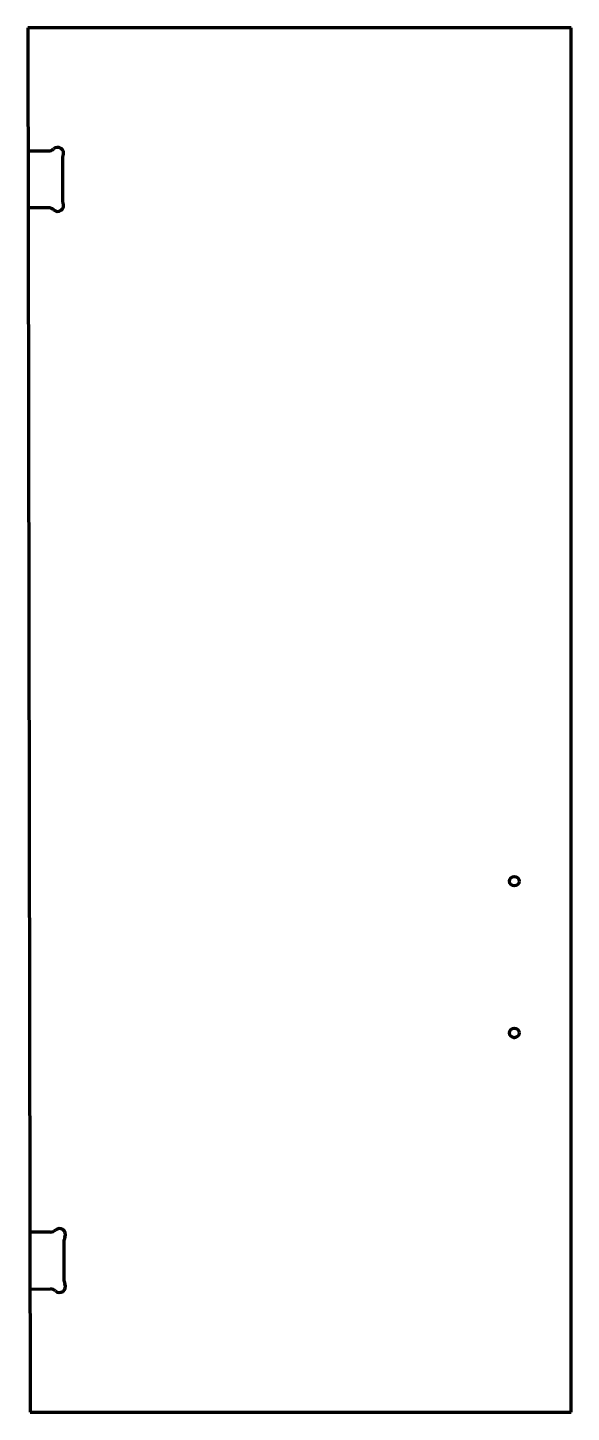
# Model space of a CAD drawing. Header units: inches. Extents: x 0 to 28.6, y 0 to 73.
import ezdxf

# ---------------------------------------------------------------- set-up
doc = ezdxf.new("R2010")
doc.units = ezdxf.units.IN
doc.header["$MEASUREMENT"] = 0
doc.layers.add('1', color=7, linetype='Continuous')

msp = doc.modelspace()

# ---------------------------------------------------------------- linework, layer by layer
at = {"color": 7, "lineweight": 90}
for p, q in [((0, 73), (0.125, 0)), ((28.625, 73), (0, 73)), ((28.625, 0), (28.625, 73)), ((0.125, 0), (28.625, 0))]:
    msp.add_line(p, q, dxfattribs=at)
at = {"layer": '1', "color": 7, "lineweight": 90}
for p, q in [((0.011, 66.5), (1.102, 66.502)), ((1.824, 66.092), (1.828, 63.915)), ((1.107, 63.502), (0.016, 63.5)), ((1.199, 9.502), (0.109, 9.5)), ((1.926, 6.915), (1.922, 9.092)), ((0.114, 6.5), (1.205, 6.502))]:
    msp.add_line(p, q, dxfattribs=at)
at = {"layer": '1', "color": 1, "lineweight": 90}
for centre in [(25.625, 28), (25.625, 20)]:
    msp.add_circle(centre, 0.25, dxfattribs=at)
at = {"layer": '1', "color": 7, "lineweight": 90}
for centre, radius, start, end in [((1.101, 66.877), 0.375, 270.09811, 313.43987), ((1.574, 66.378), 0.312, 335.47813, 493.43987), ((2.199, 66.092), 0.375, 155.47813, 180.09811), ((1.579, 63.628), 0.312, 226.75635, 384.71809), ((2.203, 63.915), 0.375, 180.09811, 204.71809), ((1.108, 63.127), 0.375, 46.75635, 90.09811), ((1.199, 9.877), 0.375, 270.09811, 313.43987), ((1.671, 9.378), 0.312, 335.47813, 493.43987), ((2.297, 9.092), 0.375, 155.47813, 180.09811), ((1.676, 6.628), 0.312, 226.75635, 384.71809), ((2.301, 6.915), 0.375, 180.09811, 204.71809), ((1.205, 6.127), 0.375, 46.75635, 90.09811)]:
    msp.add_arc(centre, radius, start, end, dxfattribs=at)

doc.saveas('drawing.dxf')
